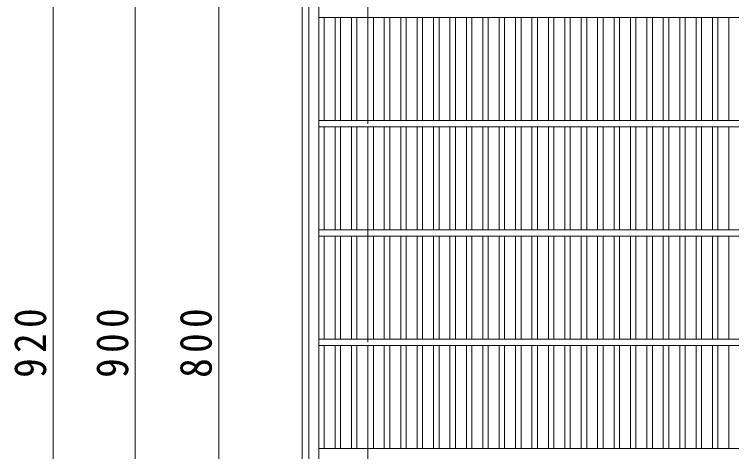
# Model space of a CAD drawing. Units: millimetres at full size, sheet at 1:10; details may follow other scales. Extents: x -2136 to 2339, y -1943 to 1784.
# Drawn here: x -2136 to -1480, y 1013 to 1413 of the extents above; entities that cross this region are included whole.
import ezdxf

# ---------------------------------------------------------------- set-up
doc = ezdxf.new("R2010")
doc.units = ezdxf.units.MM
doc.header["$LTSCALE"] = 10
doc.linetypes.add('DASHED3', pattern=[4, 3, -1])
for name, color, linetype, lineweight in [('C-1', 2, 'Continuous', 9), ('C-2', 3, 'Continuous', 9), ('C-4', 7, 'Continuous', 9)]:
    doc.layers.add(name, color=color, linetype=linetype, lineweight=lineweight)
doc.styles.add('ＭＳ ゴシック', font='')
doc.styles.get('ＭＳ ゴシック').set_extended_font_data('MS Gothic')

msp = doc.modelspace()

# ---------------------------------------------------------------- linework, layer by layer
at = {"layer": 'C-1'}
for p, q in [((-1872.51, 653.08), (-1872.51, 1573.08)), ((-1866.51, 659.08), (-1866.51, 1567.08))]:
    msp.add_line(p, q, dxfattribs=at)
at = {"layer": 'C-1', "linetype": 'DASHED3'}
msp.add_line((-1812.51, 713.08), (-1812.51, 1513.08), dxfattribs=at)
at = {"layer": 'C-2'}
for p, q in [((-1857.51, 663.08), (-1857.51, 1563.08)), ((-967.51, 1410.08), (-1857.51, 1410.08)), ((-1852.51, 1410.08), (-1852.51, 1316.08)), ((-1842.51, 1410.08), (-1842.51, 1316.08)), ((-1837.51, 1410.08), (-1837.51, 1316.08)), ((-1827.51, 1410.08), (-1827.51, 1316.08)), ((-1822.51, 1410.08), (-1822.51, 1316.08)), ((-1812.51, 1410.08), (-1812.51, 1316.08)), ((-1807.51, 1410.08), (-1807.51, 1316.08)), ((-1797.51, 1410.08), (-1797.51, 1316.08)), ((-1792.51, 1410.08), (-1792.51, 1316.08)), ((-1782.51, 1410.08), (-1782.51, 1316.08)), ((-1777.51, 1410.08), (-1777.51, 1316.08)), ((-1767.51, 1410.08), (-1767.51, 1316.08)), ((-1762.51, 1410.08), (-1762.51, 1316.08)), ((-1752.51, 1410.08), (-1752.51, 1316.08)), ((-1747.51, 1410.08), (-1747.51, 1316.08)), ((-1737.51, 1410.08), (-1737.51, 1316.08)), ((-1732.51, 1410.08), (-1732.51, 1316.08)), ((-1722.51, 1410.08), (-1722.51, 1316.08)), ((-1717.51, 1410.08), (-1717.51, 1316.08)), ((-1707.51, 1410.08), (-1707.51, 1316.08)), ((-1702.52, 1410.08), (-1702.52, 1316.08)), ((-1692.52, 1410.08), (-1692.52, 1316.08)), ((-1687.52, 1410.08), (-1687.52, 1316.08)), ((-1677.52, 1410.08), (-1677.52, 1316.08)), ((-1672.52, 1410.08), (-1672.52, 1316.08)), ((-1662.52, 1410.08), (-1662.52, 1316.08)), ((-1657.52, 1410.08), (-1657.52, 1316.08)), ((-1647.52, 1410.08), (-1647.52, 1316.08)), ((-1642.52, 1410.08), (-1642.52, 1316.08)), ((-1632.52, 1410.08), (-1632.52, 1316.08)), ((-1627.52, 1410.08), (-1627.52, 1316.08)), ((-1617.52, 1410.08), (-1617.52, 1316.08)), ((-1612.52, 1410.08), (-1612.52, 1316.08)), ((-1602.52, 1410.08), (-1602.52, 1316.08)), ((-1597.52, 1410.08), (-1597.52, 1316.08)), ((-1587.52, 1410.08), (-1587.52, 1316.08)), ((-1582.52, 1410.08), (-1582.52, 1316.08)), ((-1572.52, 1410.08), (-1572.52, 1316.08)), ((-1567.52, 1410.08), (-1567.52, 1316.08)), ((-1557.52, 1410.08), (-1557.52, 1316.08)), ((-1552.52, 1410.08), (-1552.52, 1316.08)), ((-1542.52, 1410.08), (-1542.52, 1316.08)), ((-1537.52, 1410.08), (-1537.52, 1316.08)), ((-1527.52, 1410.08), (-1527.52, 1316.08)), ((-1522.52, 1410.08), (-1522.52, 1316.08)), ((-1512.52, 1410.08), (-1512.52, 1316.08)), ((-1507.52, 1410.08), (-1507.52, 1316.08)), ((-1497.52, 1410.08), (-1497.52, 1316.08)), ((-1492.52, 1410.08), (-1492.52, 1316.08)), ((-1482.52, 1410.08), (-1482.52, 1316.08)), ((-967.51, 1316.08), (-1857.51, 1316.08)), ((-967.51, 1310.08), (-1857.51, 1310.08)), ((-1852.51, 1310.08), (-1852.51, 1216.08)), ((-1842.51, 1310.08), (-1842.51, 1216.08)), ((-1837.51, 1310.08), (-1837.51, 1216.08)), ((-1827.51, 1310.08), (-1827.51, 1216.08)), ((-1822.51, 1310.08), (-1822.51, 1216.08)), ((-1812.51, 1310.08), (-1812.51, 1216.08)), ((-1807.51, 1310.08), (-1807.51, 1216.08)), ((-1797.51, 1310.08), (-1797.51, 1216.08)), ((-1792.51, 1310.08), (-1792.51, 1216.08)), ((-1782.51, 1310.08), (-1782.51, 1216.08)), ((-1777.51, 1310.08), (-1777.51, 1216.08)), ((-1767.51, 1310.08), (-1767.51, 1216.08)), ((-1762.51, 1310.08), (-1762.51, 1216.08)), ((-1752.51, 1310.08), (-1752.51, 1216.08)), ((-1747.51, 1310.08), (-1747.51, 1216.08)), ((-1737.51, 1310.08), (-1737.51, 1216.08)), ((-1732.51, 1310.08), (-1732.51, 1216.08)), ((-1722.51, 1310.08), (-1722.51, 1216.08)), ((-1717.51, 1310.08), (-1717.51, 1216.08)), ((-1707.51, 1310.08), (-1707.51, 1216.08)), ((-1702.52, 1310.08), (-1702.52, 1216.08)), ((-1692.52, 1310.08), (-1692.52, 1216.08)), ((-1687.52, 1310.08), (-1687.52, 1216.08)), ((-1677.52, 1310.08), (-1677.52, 1216.08)), ((-1672.52, 1310.08), (-1672.52, 1216.08)), ((-1662.52, 1310.08), (-1662.52, 1216.08)), ((-1657.52, 1310.08), (-1657.52, 1216.08)), ((-1647.52, 1310.08), (-1647.52, 1216.08)), ((-1642.52, 1310.08), (-1642.52, 1216.08)), ((-1632.52, 1310.08), (-1632.52, 1216.08)), ((-1627.52, 1310.08), (-1627.52, 1216.08)), ((-1617.52, 1310.08), (-1617.52, 1216.08)), ((-1612.52, 1310.08), (-1612.52, 1216.08)), ((-1602.52, 1310.08), (-1602.52, 1216.08)), ((-1597.52, 1310.08), (-1597.52, 1216.08)), ((-1587.52, 1310.08), (-1587.52, 1216.08)), ((-1582.52, 1310.08), (-1582.52, 1216.08)), ((-1572.52, 1310.08), (-1572.52, 1216.08)), ((-1567.52, 1310.08), (-1567.52, 1216.08)), ((-1557.52, 1310.08), (-1557.52, 1216.08)), ((-1552.52, 1310.08), (-1552.52, 1216.08)), ((-1542.52, 1310.08), (-1542.52, 1216.08)), ((-1537.52, 1310.08), (-1537.52, 1216.08)), ((-1527.52, 1310.08), (-1527.52, 1216.08)), ((-1522.52, 1310.08), (-1522.52, 1216.08)), ((-1512.52, 1310.08), (-1512.52, 1216.08)), ((-1507.52, 1310.08), (-1507.52, 1216.08)), ((-1497.52, 1310.08), (-1497.52, 1216.08)), ((-1492.52, 1310.08), (-1492.52, 1216.08)), ((-1482.52, 1310.08), (-1482.52, 1216.08)), ((-967.51, 1216.08), (-1857.51, 1216.08)), ((-967.51, 1210.08), (-1857.51, 1210.08)), ((-1852.51, 1116.08), (-1852.51, 1210.08)), ((-1842.51, 1116.08), (-1842.51, 1210.08)), ((-1837.51, 1116.08), (-1837.51, 1210.08)), ((-1827.51, 1116.08), (-1827.51, 1210.08)), ((-1822.51, 1116.08), (-1822.51, 1210.08)), ((-1812.51, 1116.08), (-1812.51, 1210.08)), ((-1807.51, 1116.08), (-1807.51, 1210.08)), ((-1797.51, 1116.08), (-1797.51, 1210.08)), ((-1792.51, 1116.08), (-1792.51, 1210.08)), ((-1782.51, 1116.08), (-1782.51, 1210.08)), ((-1777.51, 1116.08), (-1777.51, 1210.08)), ((-1767.51, 1116.08), (-1767.51, 1210.08)), ((-1762.51, 1116.08), (-1762.51, 1210.08)), ((-1752.51, 1116.08), (-1752.51, 1210.08)), ((-1747.51, 1116.08), (-1747.51, 1210.08)), ((-1737.51, 1116.08), (-1737.51, 1210.08)), ((-1732.51, 1116.08), (-1732.51, 1210.08)), ((-1722.51, 1116.08), (-1722.51, 1210.08)), ((-1717.51, 1116.08), (-1717.51, 1210.08)), ((-1707.51, 1116.08), (-1707.51, 1210.08)), ((-1702.52, 1116.08), (-1702.52, 1210.08)), ((-1692.52, 1116.08), (-1692.52, 1210.08)), ((-1687.52, 1116.08), (-1687.52, 1210.08)), ((-1677.52, 1116.08), (-1677.52, 1210.08)), ((-1672.52, 1116.08), (-1672.52, 1210.08)), ((-1662.52, 1116.08), (-1662.52, 1210.08)), ((-1657.52, 1116.08), (-1657.52, 1210.08)), ((-1647.52, 1116.08), (-1647.52, 1210.08)), ((-1642.52, 1116.08), (-1642.52, 1210.08)), ((-1632.52, 1116.08), (-1632.52, 1210.08)), ((-1627.52, 1116.08), (-1627.52, 1210.08)), ((-1617.52, 1116.08), (-1617.52, 1210.08)), ((-1612.52, 1116.08), (-1612.52, 1210.08)), ((-1602.52, 1116.08), (-1602.52, 1210.08)), ((-1597.52, 1116.08), (-1597.52, 1210.08)), ((-1587.52, 1116.08), (-1587.52, 1210.08)), ((-1582.52, 1116.08), (-1582.52, 1210.08)), ((-1572.52, 1116.08), (-1572.52, 1210.08)), ((-1567.52, 1116.08), (-1567.52, 1210.08)), ((-1557.52, 1116.08), (-1557.52, 1210.08)), ((-1552.52, 1116.08), (-1552.52, 1210.08)), ((-1542.52, 1116.08), (-1542.52, 1210.08)), ((-1537.52, 1116.08), (-1537.52, 1210.08)), ((-1527.52, 1116.08), (-1527.52, 1210.08)), ((-1522.52, 1116.08), (-1522.52, 1210.08)), ((-1512.52, 1116.08), (-1512.52, 1210.08)), ((-1507.52, 1116.08), (-1507.52, 1210.08)), ((-1497.52, 1116.08), (-1497.52, 1210.08)), ((-1492.52, 1116.08), (-1492.52, 1210.08)), ((-1482.52, 1116.08), (-1482.52, 1210.08)), ((-967.51, 1116.08), (-1857.51, 1116.08)), ((-967.51, 1110.08), (-1857.51, 1110.08)), ((-1852.51, 1016.08), (-1852.51, 1110.08)), ((-1842.51, 1016.08), (-1842.51, 1110.08)), ((-1837.51, 1016.08), (-1837.51, 1110.08)), ((-1827.51, 1016.08), (-1827.51, 1110.08)), ((-1822.51, 1016.08), (-1822.51, 1110.08)), ((-1812.51, 1016.08), (-1812.51, 1110.08)), ((-1807.51, 1016.08), (-1807.51, 1110.08)), ((-1797.51, 1016.08), (-1797.51, 1110.08)), ((-1792.51, 1016.08), (-1792.51, 1110.08)), ((-1782.51, 1016.08), (-1782.51, 1110.08)), ((-1777.51, 1016.08), (-1777.51, 1110.08)), ((-1767.51, 1016.08), (-1767.51, 1110.08)), ((-1762.51, 1016.08), (-1762.51, 1110.08)), ((-1752.51, 1016.08), (-1752.51, 1110.08)), ((-1747.51, 1016.08), (-1747.51, 1110.08)), ((-1737.51, 1016.08), (-1737.51, 1110.08)), ((-1732.51, 1016.08), (-1732.51, 1110.08)), ((-1722.51, 1016.08), (-1722.51, 1110.08)), ((-1717.51, 1016.08), (-1717.51, 1110.08)), ((-1707.51, 1016.08), (-1707.51, 1110.08)), ((-1702.52, 1016.08), (-1702.52, 1110.08)), ((-1692.52, 1016.08), (-1692.52, 1110.08)), ((-1687.52, 1016.08), (-1687.52, 1110.08)), ((-1677.52, 1016.08), (-1677.52, 1110.08)), ((-1672.52, 1016.08), (-1672.52, 1110.08)), ((-1662.52, 1016.08), (-1662.52, 1110.08)), ((-1657.52, 1016.08), (-1657.52, 1110.08)), ((-1647.52, 1016.08), (-1647.52, 1110.08)), ((-1642.52, 1016.08), (-1642.52, 1110.08)), ((-1632.52, 1016.08), (-1632.52, 1110.08)), ((-1627.52, 1016.08), (-1627.52, 1110.08)), ((-1617.52, 1016.08), (-1617.52, 1110.08)), ((-1612.52, 1016.08), (-1612.52, 1110.08)), ((-1602.52, 1016.08), (-1602.52, 1110.08)), ((-1597.52, 1016.08), (-1597.52, 1110.08)), ((-1587.52, 1016.08), (-1587.52, 1110.08)), ((-1582.52, 1016.08), (-1582.52, 1110.08)), ((-1572.52, 1016.08), (-1572.52, 1110.08)), ((-1567.52, 1016.08), (-1567.52, 1110.08)), ((-1557.52, 1016.08), (-1557.52, 1110.08)), ((-1552.52, 1016.08), (-1552.52, 1110.08)), ((-1542.52, 1016.08), (-1542.52, 1110.08)), ((-1537.52, 1016.08), (-1537.52, 1110.08)), ((-1527.52, 1016.08), (-1527.52, 1110.08)), ((-1522.52, 1016.08), (-1522.52, 1110.08)), ((-1512.52, 1016.08), (-1512.52, 1110.08)), ((-1507.52, 1016.08), (-1507.52, 1110.08)), ((-1497.52, 1016.08), (-1497.52, 1110.08)), ((-1492.52, 1016.08), (-1492.52, 1110.08)), ((-1482.52, 1016.08), (-1482.52, 1110.08)), ((-967.51, 1016.08), (-1857.51, 1016.08))]:
    msp.add_line(p, q, dxfattribs=at)
at = {"layer": 'C-4'}
for p, q in [((-2100.19, 653.08), (-2100.19, 1573.08)), ((-2025.16, 1563.08), (-2025.16, 663.08)), ((-1948.83, 713.08), (-1948.83, 1513.08))]:
    msp.add_line(p, q, dxfattribs=at)

# ---------------------------------------------------------------- texts
at = {"layer": 'C-4', "color": 2, "char_height": 29.33, "attachment_point": 7, "rotation": 90, "style": 'ＭＳ ゴシック'}
for s, insert in [('\\T1.27;\\W0.9;920', (-2106.19, 1080.58)), ('\\T1.27;\\W0.9;900', (-2031.16, 1080.58)), ('\\T1.27;\\W0.9;800', (-1954.83, 1080.58))]:
    msp.add_mtext(s, dxfattribs=dict(at, insert=insert))

doc.saveas('drawing.dxf')
